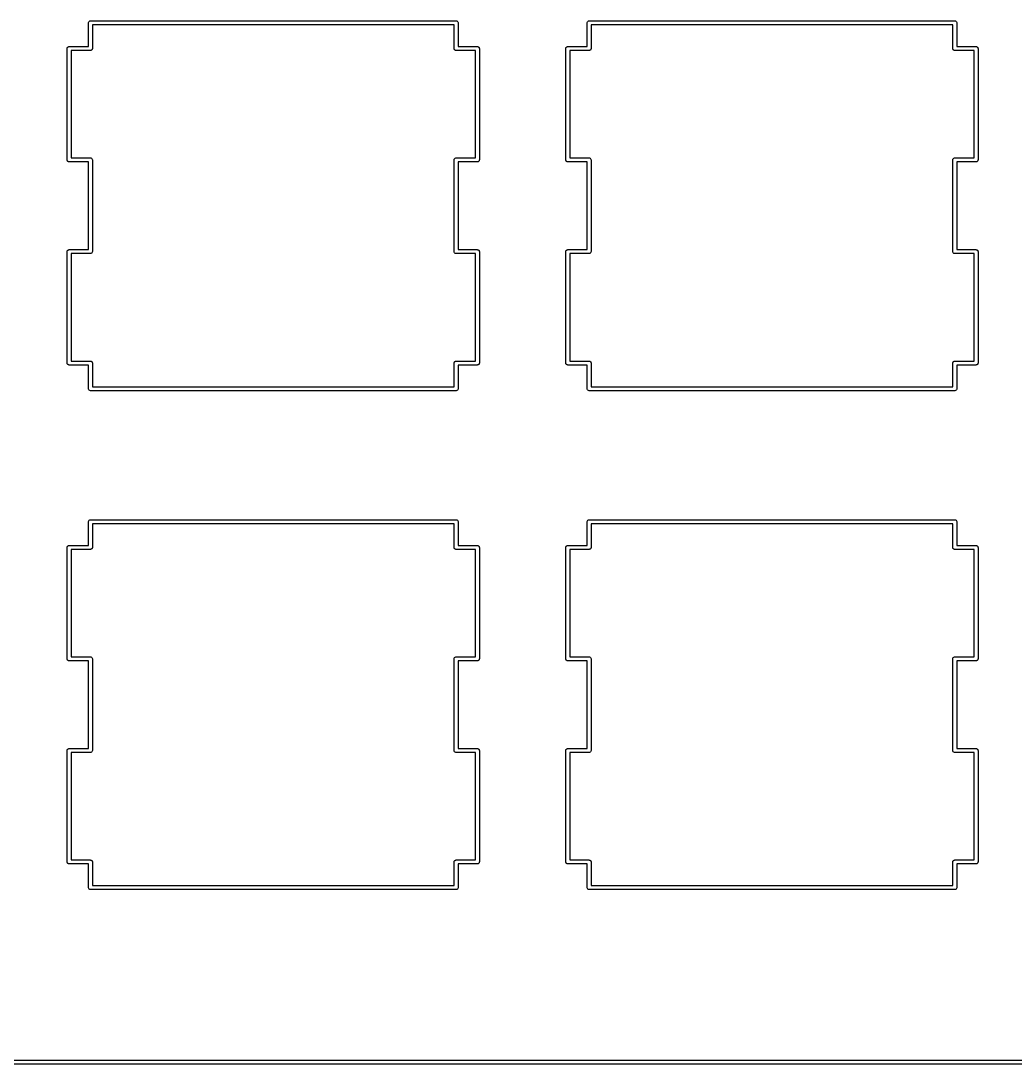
# Model space of a CAD drawing. Extents: x 12 to 286, y -147 to -61.
# Drawn here: x 182.24 to 220.22, y -147.07 to -107.24 of the extents above; entities that cross this region are included whole.
import ezdxf

# ---------------------------------------------------------------- set-up
doc = ezdxf.new("R2010")
doc.units = 0
doc.header["$MEASUREMENT"] = 0
doc.layers.add('BLACK', color=7, linetype='CONTINUOUS')

msp = doc.modelspace()

# ---------------------------------------------------------------- linework, layer by layer
at = {"layer": 'Black'}
for p, q in [((184.821, -107.302), (184.83, -107.277)), ((184.821, -107.328), (184.821, -107.302)), ((184.821, -108.22), (184.821, -107.328)), ((184.821, -107.328), (184.821, -107.328)), ((184.83, -107.277), (184.847, -107.257)), ((184.847, -107.257), (184.87, -107.243)), ((184.87, -107.243), (184.896, -107.239)), ((184.896, -107.239), (198.866, -107.239)), ((184.971, -107.391), (184.971, -108.295)), ((198.791, -107.391), (184.971, -107.391)), ((198.791, -108.295), (198.791, -107.391)), ((198.866, -107.239), (198.892, -107.243)), ((198.892, -107.243), (198.915, -107.257)), ((198.915, -107.257), (198.932, -107.277)), ((198.932, -107.277), (198.941, -107.302)), ((198.941, -107.302), (198.941, -107.328)), ((198.941, -107.328), (198.941, -107.328)), ((198.941, -107.328), (198.941, -108.22)), ((203.871, -107.302), (203.88, -107.277)), ((203.871, -107.328), (203.871, -107.302)), ((203.871, -108.22), (203.871, -107.328)), ((203.871, -107.328), (203.871, -107.328)), ((203.88, -107.277), (203.897, -107.257)), ((203.897, -107.257), (203.92, -107.243)), ((203.92, -107.243), (203.946, -107.239)), ((203.946, -107.239), (217.916, -107.239)), ((204.021, -107.391), (204.021, -108.295)), ((217.841, -107.391), (204.021, -107.391)), ((217.841, -108.295), (217.841, -107.391)), ((217.916, -107.239), (217.942, -107.243)), ((217.942, -107.243), (217.965, -107.257)), ((217.965, -107.257), (217.982, -107.277)), ((217.982, -107.277), (217.991, -107.302)), ((217.991, -107.302), (217.991, -107.328)), ((217.991, -107.328), (217.991, -107.328)), ((217.991, -107.328), (217.991, -108.22)), ((184.008, -108.295), (184.01, -108.289)), ((184.008, -112.55), (184.008, -108.295)), ((184.01, -108.282), (184.012, -108.276)), ((184.01, -108.289), (184.01, -108.282)), ((184.012, -108.276), (184.013, -108.27)), ((184.013, -108.27), (184.016, -108.264)), ((184.016, -108.264), (184.018, -108.258)), ((184.018, -108.258), (184.023, -108.253)), ((184.023, -108.253), (184.026, -108.247)), ((184.026, -108.247), (184.031, -108.243)), ((184.031, -108.243), (184.035, -108.238)), ((184.035, -108.238), (184.041, -108.235)), ((184.041, -108.235), (184.046, -108.23)), ((184.046, -108.23), (184.052, -108.228)), ((184.052, -108.228), (184.058, -108.225)), ((184.058, -108.225), (184.064, -108.224)), ((184.064, -108.224), (184.07, -108.222)), ((184.07, -108.222), (184.077, -108.222)), ((184.077, -108.222), (184.083, -108.22)), ((184.083, -108.22), (184.821, -108.22)), ((184.944, -108.353), (184.939, -108.356)), ((184.949, -108.348), (184.944, -108.353)), ((184.954, -108.344), (184.949, -108.348)), ((184.957, -108.338), (184.954, -108.344)), ((184.961, -108.333), (184.957, -108.338)), ((184.963, -108.327), (184.961, -108.333)), ((184.967, -108.321), (184.963, -108.327)), ((184.968, -108.315), (184.967, -108.321)), ((184.97, -108.308), (184.968, -108.315)), ((184.971, -108.295), (184.97, -108.302)), ((184.97, -108.302), (184.97, -108.308)), ((198.792, -108.302), (198.791, -108.295)), ((198.792, -108.308), (198.792, -108.302)), ((198.795, -108.315), (198.792, -108.308)), ((198.796, -108.321), (198.795, -108.315)), ((198.799, -108.327), (198.796, -108.321)), ((198.801, -108.333), (198.799, -108.327)), ((198.806, -108.338), (198.801, -108.333)), ((198.809, -108.344), (198.806, -108.338)), ((198.814, -108.348), (198.809, -108.344)), ((198.818, -108.353), (198.814, -108.348)), ((198.824, -108.356), (198.818, -108.353)), ((198.941, -108.22), (199.679, -108.22)), ((199.679, -108.22), (199.686, -108.222)), ((199.686, -108.222), (199.692, -108.222)), ((199.692, -108.222), (199.698, -108.224)), ((199.698, -108.224), (199.705, -108.225)), ((199.705, -108.225), (199.71, -108.228)), ((199.71, -108.228), (199.717, -108.23)), ((199.717, -108.23), (199.722, -108.235)), ((199.722, -108.235), (199.727, -108.238)), ((199.727, -108.238), (199.731, -108.243)), ((199.731, -108.243), (199.737, -108.247)), ((199.737, -108.247), (199.74, -108.253)), ((199.74, -108.253), (199.744, -108.258)), ((199.744, -108.258), (199.746, -108.264)), ((199.746, -108.264), (199.75, -108.27)), ((199.75, -108.27), (199.751, -108.276)), ((199.751, -108.276), (199.753, -108.282)), ((199.753, -108.282), (199.753, -108.289)), ((199.753, -108.289), (199.754, -108.295)), ((199.754, -108.295), (199.754, -112.55)), ((203.058, -108.295), (203.06, -108.289)), ((203.058, -112.55), (203.058, -108.295)), ((203.06, -108.282), (203.062, -108.276)), ((203.06, -108.289), (203.06, -108.282)), ((203.062, -108.276), (203.063, -108.27)), ((203.063, -108.27), (203.066, -108.264)), ((203.066, -108.264), (203.068, -108.258)), ((203.068, -108.258), (203.073, -108.253)), ((203.073, -108.253), (203.076, -108.247)), ((203.076, -108.247), (203.081, -108.243)), ((203.081, -108.243), (203.085, -108.238)), ((203.085, -108.238), (203.091, -108.235)), ((203.091, -108.235), (203.096, -108.23)), ((203.096, -108.23), (203.102, -108.228)), ((203.102, -108.228), (203.108, -108.225)), ((203.108, -108.225), (203.114, -108.224)), ((203.114, -108.224), (203.12, -108.222)), ((203.12, -108.222), (203.127, -108.222)), ((203.127, -108.222), (203.133, -108.22)), ((203.133, -108.22), (203.871, -108.22)), ((203.994, -108.353), (203.989, -108.356)), ((203.999, -108.348), (203.994, -108.353)), ((204.004, -108.344), (203.999, -108.348)), ((204.007, -108.338), (204.004, -108.344)), ((204.011, -108.333), (204.007, -108.338)), ((204.013, -108.327), (204.011, -108.333)), ((204.017, -108.321), (204.013, -108.327)), ((204.018, -108.315), (204.017, -108.321)), ((204.02, -108.308), (204.018, -108.315)), ((204.021, -108.295), (204.02, -108.302)), ((204.02, -108.302), (204.02, -108.308)), ((217.842, -108.302), (217.841, -108.295)), ((217.842, -108.308), (217.842, -108.302)), ((217.845, -108.315), (217.842, -108.308)), ((217.846, -108.321), (217.845, -108.315)), ((217.849, -108.327), (217.846, -108.321)), ((217.851, -108.333), (217.849, -108.327)), ((217.856, -108.338), (217.851, -108.333)), ((217.859, -108.344), (217.856, -108.338)), ((217.864, -108.348), (217.859, -108.344)), ((217.868, -108.353), (217.864, -108.348)), ((217.874, -108.356), (217.868, -108.353)), ((217.991, -108.22), (218.729, -108.22)), ((218.729, -108.22), (218.736, -108.222)), ((218.736, -108.222), (218.742, -108.222)), ((218.742, -108.222), (218.748, -108.224)), ((218.748, -108.224), (218.755, -108.225)), ((218.755, -108.225), (218.76, -108.228)), ((218.76, -108.228), (218.767, -108.23)), ((218.767, -108.23), (218.772, -108.235)), ((218.772, -108.235), (218.777, -108.238)), ((218.777, -108.238), (218.781, -108.243)), ((218.781, -108.243), (218.787, -108.247)), ((218.787, -108.247), (218.79, -108.253)), ((218.79, -108.253), (218.794, -108.258)), ((218.794, -108.258), (218.796, -108.264)), ((218.796, -108.264), (218.8, -108.27)), ((218.8, -108.27), (218.801, -108.276)), ((218.801, -108.276), (218.803, -108.282)), ((218.803, -108.282), (218.803, -108.289)), ((218.803, -108.289), (218.804, -108.295)), ((218.804, -108.295), (218.804, -112.55)), ((184.896, -108.37), (184.158, -108.37)), ((184.158, -108.37), (184.158, -112.475)), ((184.903, -108.369), (184.896, -108.37)), ((184.909, -108.369), (184.903, -108.369)), ((184.915, -108.367), (184.909, -108.369)), ((184.922, -108.366), (184.915, -108.367)), ((184.928, -108.363), (184.922, -108.366)), ((184.934, -108.36), (184.928, -108.363)), ((184.939, -108.356), (184.934, -108.36)), ((198.829, -108.36), (198.824, -108.356)), ((198.835, -108.363), (198.829, -108.36)), ((198.841, -108.366), (198.835, -108.363)), ((198.847, -108.367), (198.841, -108.366)), ((198.853, -108.369), (198.847, -108.367)), ((198.86, -108.369), (198.853, -108.369)), ((198.866, -108.37), (198.86, -108.369)), ((199.604, -108.37), (198.866, -108.37)), ((199.604, -112.475), (199.604, -108.37)), ((203.946, -108.37), (203.208, -108.37)), ((203.208, -108.37), (203.208, -112.475)), ((203.953, -108.369), (203.946, -108.37)), ((203.959, -108.369), (203.953, -108.369)), ((203.965, -108.367), (203.959, -108.369)), ((203.972, -108.366), (203.965, -108.367)), ((203.978, -108.363), (203.972, -108.366)), ((203.984, -108.36), (203.978, -108.363)), ((203.989, -108.356), (203.984, -108.36)), ((217.879, -108.36), (217.874, -108.356)), ((217.885, -108.363), (217.879, -108.36)), ((217.891, -108.366), (217.885, -108.363)), ((217.897, -108.367), (217.891, -108.366)), ((217.903, -108.369), (217.897, -108.367)), ((217.91, -108.369), (217.903, -108.369)), ((217.916, -108.37), (217.91, -108.369)), ((218.654, -108.37), (217.916, -108.37)), ((218.654, -112.475), (218.654, -108.37)), ((184.01, -112.556), (184.008, -112.55)), ((184.01, -112.563), (184.01, -112.556)), ((184.012, -112.569), (184.01, -112.563)), ((184.013, -112.576), (184.012, -112.569)), ((184.016, -112.581), (184.013, -112.576)), ((184.018, -112.587), (184.016, -112.581)), ((184.023, -112.592), (184.018, -112.587)), ((184.026, -112.598), (184.023, -112.592)), ((184.031, -112.602), (184.026, -112.598)), ((184.035, -112.607), (184.031, -112.602)), ((184.041, -112.611), (184.035, -112.607)), ((184.046, -112.615), (184.041, -112.611)), ((184.052, -112.617), (184.046, -112.615)), ((184.058, -112.62), (184.052, -112.617)), ((184.064, -112.622), (184.058, -112.62)), ((184.07, -112.624), (184.064, -112.622)), ((184.077, -112.624), (184.07, -112.624)), ((184.083, -112.625), (184.077, -112.624)), ((184.82, -112.625), (184.083, -112.625)), ((184.158, -112.475), (184.883, -112.475)), ((184.82, -115.975), (184.82, -112.625)), ((184.883, -112.475), (184.883, -112.475)), ((184.883, -112.475), (184.909, -112.475)), ((184.909, -112.475), (184.934, -112.484)), ((184.934, -112.484), (184.955, -112.501)), ((184.955, -112.501), (184.968, -112.524)), ((184.968, -112.524), (184.972, -112.55)), ((184.972, -112.55), (184.972, -116.05)), ((198.79, -112.55), (198.795, -112.524)), ((198.79, -116.05), (198.79, -112.55)), ((198.795, -112.524), (198.808, -112.501)), ((198.808, -112.501), (198.828, -112.484)), ((198.828, -112.484), (198.853, -112.475)), ((198.853, -112.475), (198.879, -112.475)), ((198.879, -112.475), (198.88, -112.475)), ((198.88, -112.475), (199.604, -112.475)), ((199.679, -112.625), (198.942, -112.625)), ((198.942, -112.625), (198.942, -115.975)), ((199.686, -112.624), (199.679, -112.625)), ((199.692, -112.624), (199.686, -112.624)), ((199.698, -112.622), (199.692, -112.624)), ((199.705, -112.62), (199.698, -112.622)), ((199.71, -112.617), (199.705, -112.62)), ((199.717, -112.615), (199.71, -112.617)), ((199.722, -112.611), (199.717, -112.615)), ((199.727, -112.607), (199.722, -112.611)), ((199.731, -112.602), (199.727, -112.607)), ((199.737, -112.598), (199.731, -112.602)), ((199.74, -112.592), (199.737, -112.598)), ((199.744, -112.587), (199.74, -112.592)), ((199.746, -112.581), (199.744, -112.587)), ((199.75, -112.576), (199.746, -112.581)), ((199.751, -112.569), (199.75, -112.576)), ((199.753, -112.563), (199.751, -112.569)), ((199.754, -112.55), (199.753, -112.556)), ((199.753, -112.556), (199.753, -112.563)), ((203.06, -112.556), (203.058, -112.55)), ((203.06, -112.563), (203.06, -112.556)), ((203.062, -112.569), (203.06, -112.563)), ((203.063, -112.576), (203.062, -112.569)), ((203.066, -112.581), (203.063, -112.576)), ((203.068, -112.587), (203.066, -112.581)), ((203.073, -112.592), (203.068, -112.587)), ((203.076, -112.598), (203.073, -112.592)), ((203.081, -112.602), (203.076, -112.598)), ((203.085, -112.607), (203.081, -112.602)), ((203.091, -112.611), (203.085, -112.607)), ((203.096, -112.615), (203.091, -112.611)), ((203.102, -112.617), (203.096, -112.615)), ((203.108, -112.62), (203.102, -112.617)), ((203.114, -112.622), (203.108, -112.62)), ((203.12, -112.624), (203.114, -112.622)), ((203.127, -112.624), (203.12, -112.624)), ((203.133, -112.625), (203.127, -112.624)), ((203.87, -112.625), (203.133, -112.625)), ((203.208, -112.475), (203.933, -112.475)), ((203.87, -115.975), (203.87, -112.625)), ((203.933, -112.475), (203.933, -112.475)), ((203.933, -112.475), (203.959, -112.475)), ((203.959, -112.475), (203.984, -112.484)), ((203.984, -112.484), (204.005, -112.501)), ((204.005, -112.501), (204.018, -112.524)), ((204.018, -112.524), (204.022, -112.55)), ((204.022, -112.55), (204.022, -116.05)), ((217.84, -112.55), (217.845, -112.524)), ((217.84, -116.05), (217.84, -112.55)), ((217.845, -112.524), (217.858, -112.501)), ((217.858, -112.501), (217.878, -112.484)), ((217.878, -112.484), (217.903, -112.475)), ((217.903, -112.475), (217.929, -112.475)), ((217.929, -112.475), (217.93, -112.475)), ((217.93, -112.475), (218.654, -112.475)), ((218.729, -112.625), (217.992, -112.625)), ((217.992, -112.625), (217.992, -115.975)), ((218.736, -112.624), (218.729, -112.625)), ((218.742, -112.624), (218.736, -112.624)), ((218.748, -112.622), (218.742, -112.624)), ((218.755, -112.62), (218.748, -112.622)), ((218.76, -112.617), (218.755, -112.62)), ((218.767, -112.615), (218.76, -112.617)), ((218.772, -112.611), (218.767, -112.615)), ((218.777, -112.607), (218.772, -112.611)), ((218.781, -112.602), (218.777, -112.607)), ((218.787, -112.598), (218.781, -112.602)), ((218.79, -112.592), (218.787, -112.598)), ((218.794, -112.587), (218.79, -112.592)), ((218.796, -112.581), (218.794, -112.587)), ((218.8, -112.576), (218.796, -112.581)), ((218.801, -112.569), (218.8, -112.576)), ((218.803, -112.563), (218.801, -112.569)), ((218.804, -112.55), (218.803, -112.556)), ((218.803, -112.556), (218.803, -112.563)), ((184.008, -116.05), (184.01, -116.044)), ((184.008, -120.305), (184.008, -116.05)), ((184.01, -116.037), (184.012, -116.031)), ((184.01, -116.044), (184.01, -116.037)), ((184.012, -116.031), (184.013, -116.024)), ((184.013, -116.024), (184.016, -116.019)), ((184.016, -116.019), (184.018, -116.013)), ((184.018, -116.013), (184.023, -116.008)), ((184.023, -116.008), (184.026, -116.002)), ((184.026, -116.002), (184.031, -115.998)), ((184.031, -115.998), (184.035, -115.993)), ((184.035, -115.993), (184.041, -115.989)), ((184.041, -115.989), (184.046, -115.985)), ((184.046, -115.985), (184.052, -115.983)), ((184.052, -115.983), (184.058, -115.98)), ((184.058, -115.98), (184.064, -115.978)), ((184.064, -115.978), (184.07, -115.976)), ((184.07, -115.976), (184.077, -115.976)), ((184.077, -115.976), (184.083, -115.975)), ((184.083, -115.975), (184.82, -115.975)), ((184.883, -116.125), (184.158, -116.125)), ((184.158, -116.125), (184.158, -120.23)), ((184.909, -116.125), (184.883, -116.125)), ((184.883, -116.125), (184.883, -116.125)), ((184.934, -116.116), (184.909, -116.125)), ((184.955, -116.099), (184.934, -116.116)), ((184.968, -116.076), (184.955, -116.099)), ((184.972, -116.05), (184.968, -116.076)), ((198.795, -116.076), (198.79, -116.05)), ((198.808, -116.099), (198.795, -116.076)), ((198.828, -116.116), (198.808, -116.099)), ((198.853, -116.125), (198.828, -116.116)), ((198.879, -116.125), (198.853, -116.125)), ((198.88, -116.125), (198.879, -116.125)), ((199.604, -116.125), (198.88, -116.125)), ((198.942, -115.975), (199.679, -115.975)), ((199.604, -120.23), (199.604, -116.125)), ((199.679, -115.975), (199.686, -115.976)), ((199.686, -115.976), (199.692, -115.976)), ((199.692, -115.976), (199.698, -115.978)), ((199.698, -115.978), (199.705, -115.98)), ((199.705, -115.98), (199.71, -115.983)), ((199.71, -115.983), (199.717, -115.985)), ((199.717, -115.985), (199.722, -115.989)), ((199.722, -115.989), (199.727, -115.993)), ((199.727, -115.993), (199.731, -115.998)), ((199.731, -115.998), (199.737, -116.002)), ((199.737, -116.002), (199.74, -116.008)), ((199.74, -116.008), (199.744, -116.013)), ((199.744, -116.013), (199.746, -116.019)), ((199.746, -116.019), (199.75, -116.024)), ((199.75, -116.024), (199.751, -116.031)), ((199.751, -116.031), (199.753, -116.037)), ((199.753, -116.037), (199.753, -116.044)), ((199.753, -116.044), (199.754, -116.05)), ((199.754, -116.05), (199.754, -120.305)), ((203.058, -116.05), (203.06, -116.044)), ((203.058, -120.305), (203.058, -116.05)), ((203.06, -116.037), (203.062, -116.031)), ((203.06, -116.044), (203.06, -116.037)), ((203.062, -116.031), (203.063, -116.024)), ((203.063, -116.024), (203.066, -116.019)), ((203.066, -116.019), (203.068, -116.013)), ((203.068, -116.013), (203.073, -116.008)), ((203.073, -116.008), (203.076, -116.002)), ((203.076, -116.002), (203.081, -115.998)), ((203.081, -115.998), (203.085, -115.993)), ((203.085, -115.993), (203.091, -115.989)), ((203.091, -115.989), (203.096, -115.985)), ((203.096, -115.985), (203.102, -115.983)), ((203.102, -115.983), (203.108, -115.98)), ((203.108, -115.98), (203.114, -115.978)), ((203.114, -115.978), (203.12, -115.976)), ((203.12, -115.976), (203.127, -115.976)), ((203.127, -115.976), (203.133, -115.975)), ((203.133, -115.975), (203.87, -115.975)), ((203.933, -116.125), (203.208, -116.125)), ((203.208, -116.125), (203.208, -120.23)), ((203.959, -116.125), (203.933, -116.125)), ((203.933, -116.125), (203.933, -116.125)), ((203.984, -116.116), (203.959, -116.125)), ((204.005, -116.099), (203.984, -116.116)), ((204.018, -116.076), (204.005, -116.099)), ((204.022, -116.05), (204.018, -116.076)), ((217.845, -116.076), (217.84, -116.05)), ((217.858, -116.099), (217.845, -116.076)), ((217.878, -116.116), (217.858, -116.099)), ((217.903, -116.125), (217.878, -116.116)), ((217.929, -116.125), (217.903, -116.125)), ((217.93, -116.125), (217.929, -116.125)), ((218.654, -116.125), (217.93, -116.125)), ((217.992, -115.975), (218.729, -115.975)), ((218.654, -120.23), (218.654, -116.125)), ((218.729, -115.975), (218.736, -115.976)), ((218.736, -115.976), (218.742, -115.976)), ((218.742, -115.976), (218.748, -115.978)), ((218.748, -115.978), (218.755, -115.98)), ((218.755, -115.98), (218.76, -115.983)), ((218.76, -115.983), (218.767, -115.985)), ((218.767, -115.985), (218.772, -115.989)), ((218.772, -115.989), (218.777, -115.993)), ((218.777, -115.993), (218.781, -115.998)), ((218.781, -115.998), (218.787, -116.002)), ((218.787, -116.002), (218.79, -116.008)), ((218.79, -116.008), (218.794, -116.013)), ((218.794, -116.013), (218.796, -116.019)), ((218.796, -116.019), (218.8, -116.024)), ((218.8, -116.024), (218.801, -116.031)), ((218.801, -116.031), (218.803, -116.037)), ((218.803, -116.037), (218.803, -116.044)), ((218.803, -116.044), (218.804, -116.05)), ((218.804, -116.05), (218.804, -120.305)), ((184.158, -120.23), (184.896, -120.23)), ((184.896, -120.23), (184.903, -120.231)), ((184.903, -120.231), (184.909, -120.231)), ((184.909, -120.231), (184.915, -120.233)), ((184.915, -120.233), (184.922, -120.234)), ((184.922, -120.234), (184.928, -120.237)), ((184.928, -120.237), (184.934, -120.24)), ((184.934, -120.24), (184.939, -120.244)), ((184.939, -120.244), (184.944, -120.247)), ((184.944, -120.247), (184.949, -120.252)), ((184.949, -120.252), (184.954, -120.256)), ((184.954, -120.256), (184.957, -120.262)), ((184.957, -120.262), (184.961, -120.267)), ((184.961, -120.267), (184.963, -120.273)), ((184.963, -120.273), (184.967, -120.279)), ((184.967, -120.279), (184.968, -120.285)), ((184.968, -120.285), (184.97, -120.292)), ((184.97, -120.292), (184.97, -120.298)), ((184.97, -120.298), (184.971, -120.305)), ((198.791, -120.305), (198.792, -120.298)), ((198.792, -120.292), (198.795, -120.285)), ((198.792, -120.298), (198.792, -120.292)), ((198.795, -120.285), (198.796, -120.279)), ((198.796, -120.279), (198.799, -120.273)), ((198.799, -120.273), (198.801, -120.267)), ((198.801, -120.267), (198.806, -120.262)), ((198.806, -120.262), (198.809, -120.256)), ((198.809, -120.256), (198.814, -120.252)), ((198.814, -120.252), (198.818, -120.247)), ((198.818, -120.247), (198.824, -120.244)), ((198.824, -120.244), (198.829, -120.24)), ((198.829, -120.24), (198.835, -120.237)), ((198.835, -120.237), (198.841, -120.234)), ((198.841, -120.234), (198.847, -120.233)), ((198.847, -120.233), (198.853, -120.231)), ((198.853, -120.231), (198.86, -120.231)), ((198.86, -120.231), (198.866, -120.23)), ((198.866, -120.23), (199.604, -120.23)), ((203.208, -120.23), (203.946, -120.23)), ((203.946, -120.23), (203.953, -120.231)), ((203.953, -120.231), (203.959, -120.231)), ((203.959, -120.231), (203.965, -120.233)), ((203.965, -120.233), (203.972, -120.234)), ((203.972, -120.234), (203.978, -120.237)), ((203.978, -120.237), (203.984, -120.24)), ((203.984, -120.24), (203.989, -120.244)), ((203.989, -120.244), (203.994, -120.247)), ((203.994, -120.247), (203.999, -120.252)), ((203.999, -120.252), (204.004, -120.256)), ((204.004, -120.256), (204.007, -120.262)), ((204.007, -120.262), (204.011, -120.267)), ((204.011, -120.267), (204.013, -120.273)), ((204.013, -120.273), (204.017, -120.279)), ((204.017, -120.279), (204.018, -120.285)), ((204.018, -120.285), (204.02, -120.292)), ((204.02, -120.292), (204.02, -120.298)), ((204.02, -120.298), (204.021, -120.305)), ((217.841, -120.305), (217.842, -120.298)), ((217.842, -120.292), (217.845, -120.285)), ((217.842, -120.298), (217.842, -120.292)), ((217.845, -120.285), (217.846, -120.279)), ((217.846, -120.279), (217.849, -120.273)), ((217.849, -120.273), (217.851, -120.267)), ((217.851, -120.267), (217.856, -120.262)), ((217.856, -120.262), (217.859, -120.256)), ((217.859, -120.256), (217.864, -120.252)), ((217.864, -120.252), (217.868, -120.247)), ((217.868, -120.247), (217.874, -120.244)), ((217.874, -120.244), (217.879, -120.24)), ((217.879, -120.24), (217.885, -120.237)), ((217.885, -120.237), (217.891, -120.234)), ((217.891, -120.234), (217.897, -120.233)), ((217.897, -120.233), (217.903, -120.231)), ((217.903, -120.231), (217.91, -120.231)), ((217.91, -120.231), (217.916, -120.23)), ((217.916, -120.23), (218.654, -120.23)), ((184.01, -120.311), (184.008, -120.305)), ((184.01, -120.318), (184.01, -120.311)), ((184.012, -120.324), (184.01, -120.318)), ((184.013, -120.33), (184.012, -120.324)), ((184.016, -120.336), (184.013, -120.33)), ((184.018, -120.342), (184.016, -120.336)), ((184.023, -120.347), (184.018, -120.342)), ((184.026, -120.353), (184.023, -120.347)), ((184.031, -120.357), (184.026, -120.353)), ((184.035, -120.362), (184.031, -120.357)), ((184.041, -120.365), (184.035, -120.362)), ((184.046, -120.37), (184.041, -120.365)), ((184.052, -120.372), (184.046, -120.37)), ((184.058, -120.375), (184.052, -120.372)), ((184.064, -120.376), (184.058, -120.375)), ((184.07, -120.378), (184.064, -120.376)), ((184.077, -120.378), (184.07, -120.378)), ((184.083, -120.38), (184.077, -120.378)), ((184.821, -120.38), (184.083, -120.38)), ((184.821, -121.272), (184.821, -120.38)), ((184.971, -120.305), (184.971, -121.209)), ((198.791, -121.209), (198.791, -120.305)), ((199.679, -120.38), (198.941, -120.38)), ((198.941, -120.38), (198.941, -121.272)), ((199.686, -120.378), (199.679, -120.38)), ((199.692, -120.378), (199.686, -120.378)), ((199.698, -120.376), (199.692, -120.378)), ((199.705, -120.375), (199.698, -120.376)), ((199.71, -120.372), (199.705, -120.375)), ((199.717, -120.37), (199.71, -120.372)), ((199.722, -120.365), (199.717, -120.37)), ((199.727, -120.362), (199.722, -120.365)), ((199.731, -120.357), (199.727, -120.362)), ((199.737, -120.353), (199.731, -120.357)), ((199.74, -120.347), (199.737, -120.353)), ((199.744, -120.342), (199.74, -120.347)), ((199.746, -120.336), (199.744, -120.342)), ((199.75, -120.33), (199.746, -120.336)), ((199.751, -120.324), (199.75, -120.33)), ((199.753, -120.318), (199.751, -120.324)), ((199.754, -120.305), (199.753, -120.311)), ((199.753, -120.311), (199.753, -120.318)), ((203.06, -120.311), (203.058, -120.305)), ((203.06, -120.318), (203.06, -120.311)), ((203.062, -120.324), (203.06, -120.318)), ((203.063, -120.33), (203.062, -120.324)), ((203.066, -120.336), (203.063, -120.33)), ((203.068, -120.342), (203.066, -120.336)), ((203.073, -120.347), (203.068, -120.342)), ((203.076, -120.353), (203.073, -120.347)), ((203.081, -120.357), (203.076, -120.353)), ((203.085, -120.362), (203.081, -120.357)), ((203.091, -120.365), (203.085, -120.362)), ((203.096, -120.37), (203.091, -120.365)), ((203.102, -120.372), (203.096, -120.37)), ((203.108, -120.375), (203.102, -120.372)), ((203.114, -120.376), (203.108, -120.375)), ((203.12, -120.378), (203.114, -120.376)), ((203.127, -120.378), (203.12, -120.378)), ((203.133, -120.38), (203.127, -120.378)), ((203.871, -120.38), (203.133, -120.38)), ((203.871, -121.272), (203.871, -120.38)), ((204.021, -120.305), (204.021, -121.209)), ((217.841, -121.209), (217.841, -120.305)), ((218.729, -120.38), (217.991, -120.38)), ((217.991, -120.38), (217.991, -121.272)), ((218.736, -120.378), (218.729, -120.38)), ((218.742, -120.378), (218.736, -120.378)), ((218.748, -120.376), (218.742, -120.378)), ((218.755, -120.375), (218.748, -120.376)), ((218.76, -120.372), (218.755, -120.375)), ((218.767, -120.37), (218.76, -120.372)), ((218.772, -120.365), (218.767, -120.37)), ((218.777, -120.362), (218.772, -120.365)), ((218.781, -120.357), (218.777, -120.362)), ((218.787, -120.353), (218.781, -120.357)), ((218.79, -120.347), (218.787, -120.353)), ((218.794, -120.342), (218.79, -120.347)), ((218.796, -120.336), (218.794, -120.342)), ((218.8, -120.33), (218.796, -120.336)), ((218.801, -120.324), (218.8, -120.33)), ((218.803, -120.318), (218.801, -120.324)), ((218.804, -120.305), (218.803, -120.311)), ((218.803, -120.311), (218.803, -120.318)), ((184.821, -121.298), (184.821, -121.272)), ((184.821, -121.272), (184.821, -121.272)), ((184.83, -121.323), (184.821, -121.298)), ((184.847, -121.343), (184.83, -121.323)), ((184.87, -121.357), (184.847, -121.343)), ((184.896, -121.361), (184.87, -121.357)), ((198.866, -121.361), (184.896, -121.361)), ((184.971, -121.209), (198.791, -121.209)), ((198.892, -121.357), (198.866, -121.361)), ((198.915, -121.343), (198.892, -121.357)), ((198.932, -121.323), (198.915, -121.343)), ((198.941, -121.298), (198.932, -121.323)), ((198.941, -121.272), (198.941, -121.272)), ((198.941, -121.272), (198.941, -121.298)), ((203.871, -121.298), (203.871, -121.272)), ((203.871, -121.272), (203.871, -121.272)), ((203.88, -121.323), (203.871, -121.298)), ((203.897, -121.343), (203.88, -121.323)), ((203.92, -121.357), (203.897, -121.343)), ((203.946, -121.361), (203.92, -121.357)), ((217.916, -121.361), (203.946, -121.361)), ((204.021, -121.209), (217.841, -121.209)), ((217.942, -121.357), (217.916, -121.361)), ((217.965, -121.343), (217.942, -121.357)), ((217.982, -121.323), (217.965, -121.343)), ((217.991, -121.298), (217.982, -121.323)), ((217.991, -121.272), (217.991, -121.272)), ((217.991, -121.272), (217.991, -121.298)), ((184.821, -126.352), (184.83, -126.327)), ((184.821, -126.378), (184.821, -126.352)), ((184.821, -127.27), (184.821, -126.378)), ((184.821, -126.378), (184.821, -126.378)), ((184.83, -126.327), (184.847, -126.307)), ((184.847, -126.307), (184.87, -126.293)), ((184.87, -126.293), (184.896, -126.289)), ((184.896, -126.289), (198.866, -126.289)), ((184.971, -126.441), (184.971, -127.345)), ((198.791, -126.441), (184.971, -126.441)), ((198.791, -127.345), (198.791, -126.441)), ((198.866, -126.289), (198.892, -126.293)), ((198.892, -126.293), (198.915, -126.307)), ((198.915, -126.307), (198.932, -126.327)), ((198.932, -126.327), (198.941, -126.352)), ((198.941, -126.352), (198.941, -126.378)), ((198.941, -126.378), (198.941, -126.378)), ((198.941, -126.378), (198.941, -127.27)), ((203.871, -126.352), (203.88, -126.327)), ((203.871, -126.378), (203.871, -126.352)), ((203.871, -127.27), (203.871, -126.378)), ((203.871, -126.378), (203.871, -126.378)), ((203.88, -126.327), (203.897, -126.307)), ((203.897, -126.307), (203.92, -126.293)), ((203.92, -126.293), (203.946, -126.289)), ((203.946, -126.289), (217.916, -126.289)), ((204.021, -126.441), (204.021, -127.345)), ((217.841, -126.441), (204.021, -126.441)), ((217.841, -127.345), (217.841, -126.441)), ((217.916, -126.289), (217.942, -126.293)), ((217.942, -126.293), (217.965, -126.307)), ((217.965, -126.307), (217.982, -126.327)), ((217.982, -126.327), (217.991, -126.352)), ((217.991, -126.352), (217.991, -126.378)), ((217.991, -126.378), (217.991, -126.378)), ((217.991, -126.378), (217.991, -127.27)), ((184.008, -127.345), (184.01, -127.339)), ((184.008, -131.6), (184.008, -127.345)), ((184.01, -127.332), (184.012, -127.326)), ((184.01, -127.339), (184.01, -127.332)), ((184.012, -127.326), (184.013, -127.32)), ((184.013, -127.32), (184.016, -127.314)), ((184.016, -127.314), (184.018, -127.308)), ((184.018, -127.308), (184.023, -127.303)), ((184.023, -127.303), (184.026, -127.297)), ((184.026, -127.297), (184.031, -127.293)), ((184.031, -127.293), (184.035, -127.288)), ((184.035, -127.288), (184.041, -127.285)), ((184.041, -127.285), (184.046, -127.28)), ((184.046, -127.28), (184.052, -127.278)), ((184.052, -127.278), (184.058, -127.275)), ((184.058, -127.275), (184.064, -127.274)), ((184.064, -127.274), (184.07, -127.272)), ((184.07, -127.272), (184.077, -127.272)), ((184.077, -127.272), (184.083, -127.27)), ((184.083, -127.27), (184.821, -127.27)), ((184.896, -127.42), (184.158, -127.42)), ((184.158, -127.42), (184.158, -131.525)), ((184.903, -127.419), (184.896, -127.42)), ((184.909, -127.419), (184.903, -127.419)), ((184.915, -127.417), (184.909, -127.419)), ((184.922, -127.416), (184.915, -127.417)), ((184.928, -127.413), (184.922, -127.416)), ((184.934, -127.41), (184.928, -127.413)), ((184.939, -127.406), (184.934, -127.41)), ((184.944, -127.403), (184.939, -127.406)), ((184.949, -127.398), (184.944, -127.403)), ((184.954, -127.394), (184.949, -127.398)), ((184.957, -127.388), (184.954, -127.394)), ((184.961, -127.383), (184.957, -127.388)), ((184.963, -127.377), (184.961, -127.383)), ((184.967, -127.371), (184.963, -127.377)), ((184.968, -127.365), (184.967, -127.371)), ((184.97, -127.358), (184.968, -127.365)), ((184.971, -127.345), (184.97, -127.352)), ((184.97, -127.352), (184.97, -127.358)), ((198.792, -127.352), (198.791, -127.345)), ((198.792, -127.358), (198.792, -127.352)), ((198.795, -127.365), (198.792, -127.358)), ((198.796, -127.371), (198.795, -127.365)), ((198.799, -127.377), (198.796, -127.371)), ((198.801, -127.383), (198.799, -127.377)), ((198.806, -127.388), (198.801, -127.383)), ((198.809, -127.394), (198.806, -127.388)), ((198.814, -127.398), (198.809, -127.394)), ((198.818, -127.403), (198.814, -127.398)), ((198.824, -127.406), (198.818, -127.403)), ((198.829, -127.41), (198.824, -127.406)), ((198.835, -127.413), (198.829, -127.41)), ((198.841, -127.416), (198.835, -127.413)), ((198.847, -127.417), (198.841, -127.416)), ((198.853, -127.419), (198.847, -127.417)), ((198.86, -127.419), (198.853, -127.419)), ((198.866, -127.42), (198.86, -127.419)), ((199.604, -127.42), (198.866, -127.42)), ((198.941, -127.27), (199.679, -127.27)), ((199.604, -131.525), (199.604, -127.42)), ((199.679, -127.27), (199.686, -127.272)), ((199.686, -127.272), (199.692, -127.272)), ((199.692, -127.272), (199.698, -127.274)), ((199.698, -127.274), (199.705, -127.275)), ((199.705, -127.275), (199.71, -127.278)), ((199.71, -127.278), (199.717, -127.28)), ((199.717, -127.28), (199.722, -127.285)), ((199.722, -127.285), (199.727, -127.288)), ((199.727, -127.288), (199.731, -127.293)), ((199.731, -127.293), (199.737, -127.297)), ((199.737, -127.297), (199.74, -127.303)), ((199.74, -127.303), (199.744, -127.308)), ((199.744, -127.308), (199.746, -127.314)), ((199.746, -127.314), (199.75, -127.32)), ((199.75, -127.32), (199.751, -127.326)), ((199.751, -127.326), (199.753, -127.332)), ((199.753, -127.332), (199.753, -127.339)), ((199.753, -127.339), (199.754, -127.345)), ((199.754, -127.345), (199.754, -131.6)), ((203.058, -127.345), (203.06, -127.339)), ((203.058, -131.6), (203.058, -127.345)), ((203.06, -127.332), (203.062, -127.326)), ((203.06, -127.339), (203.06, -127.332)), ((203.062, -127.326), (203.063, -127.32)), ((203.063, -127.32), (203.066, -127.314)), ((203.066, -127.314), (203.068, -127.308)), ((203.068, -127.308), (203.073, -127.303)), ((203.073, -127.303), (203.076, -127.297)), ((203.076, -127.297), (203.081, -127.293)), ((203.081, -127.293), (203.085, -127.288)), ((203.085, -127.288), (203.091, -127.285)), ((203.091, -127.285), (203.096, -127.28)), ((203.096, -127.28), (203.102, -127.278)), ((203.102, -127.278), (203.108, -127.275)), ((203.108, -127.275), (203.114, -127.274)), ((203.114, -127.274), (203.12, -127.272)), ((203.12, -127.272), (203.127, -127.272)), ((203.127, -127.272), (203.133, -127.27)), ((203.133, -127.27), (203.871, -127.27)), ((203.946, -127.42), (203.208, -127.42)), ((203.208, -127.42), (203.208, -131.525)), ((203.953, -127.419), (203.946, -127.42)), ((203.959, -127.419), (203.953, -127.419)), ((203.965, -127.417), (203.959, -127.419)), ((203.972, -127.416), (203.965, -127.417)), ((203.978, -127.413), (203.972, -127.416)), ((203.984, -127.41), (203.978, -127.413)), ((203.989, -127.406), (203.984, -127.41)), ((203.994, -127.403), (203.989, -127.406)), ((203.999, -127.398), (203.994, -127.403)), ((204.004, -127.394), (203.999, -127.398)), ((204.007, -127.388), (204.004, -127.394)), ((204.011, -127.383), (204.007, -127.388)), ((204.013, -127.377), (204.011, -127.383)), ((204.017, -127.371), (204.013, -127.377)), ((204.018, -127.365), (204.017, -127.371)), ((204.02, -127.358), (204.018, -127.365)), ((204.021, -127.345), (204.02, -127.352)), ((204.02, -127.352), (204.02, -127.358)), ((217.842, -127.352), (217.841, -127.345)), ((217.842, -127.358), (217.842, -127.352)), ((217.845, -127.365), (217.842, -127.358)), ((217.846, -127.371), (217.845, -127.365)), ((217.849, -127.377), (217.846, -127.371)), ((217.851, -127.383), (217.849, -127.377)), ((217.856, -127.388), (217.851, -127.383)), ((217.859, -127.394), (217.856, -127.388)), ((217.864, -127.398), (217.859, -127.394)), ((217.868, -127.403), (217.864, -127.398)), ((217.874, -127.406), (217.868, -127.403)), ((217.879, -127.41), (217.874, -127.406)), ((217.885, -127.413), (217.879, -127.41)), ((217.891, -127.416), (217.885, -127.413)), ((217.897, -127.417), (217.891, -127.416)), ((217.903, -127.419), (217.897, -127.417)), ((217.91, -127.419), (217.903, -127.419)), ((217.916, -127.42), (217.91, -127.419)), ((218.654, -127.42), (217.916, -127.42)), ((217.991, -127.27), (218.729, -127.27)), ((218.654, -131.525), (218.654, -127.42)), ((218.729, -127.27), (218.736, -127.272)), ((218.736, -127.272), (218.742, -127.272)), ((218.742, -127.272), (218.748, -127.274)), ((218.748, -127.274), (218.755, -127.275)), ((218.755, -127.275), (218.76, -127.278)), ((218.76, -127.278), (218.767, -127.28)), ((218.767, -127.28), (218.772, -127.285)), ((218.772, -127.285), (218.777, -127.288)), ((218.777, -127.288), (218.781, -127.293)), ((218.781, -127.293), (218.787, -127.297)), ((218.787, -127.297), (218.79, -127.303)), ((218.79, -127.303), (218.794, -127.308)), ((218.794, -127.308), (218.796, -127.314)), ((218.796, -127.314), (218.8, -127.32)), ((218.8, -127.32), (218.801, -127.326)), ((218.801, -127.326), (218.803, -127.332)), ((218.803, -127.332), (218.803, -127.339)), ((218.803, -127.339), (218.804, -127.345)), ((218.804, -127.345), (218.804, -131.6)), ((184.01, -131.606), (184.008, -131.6)), ((184.01, -131.613), (184.01, -131.606)), ((184.012, -131.619), (184.01, -131.613)), ((184.013, -131.626), (184.012, -131.619)), ((184.016, -131.631), (184.013, -131.626)), ((184.018, -131.637), (184.016, -131.631)), ((184.023, -131.642), (184.018, -131.637)), ((184.026, -131.648), (184.023, -131.642)), ((184.031, -131.652), (184.026, -131.648)), ((184.035, -131.657), (184.031, -131.652)), ((184.041, -131.661), (184.035, -131.657)), ((184.046, -131.665), (184.041, -131.661)), ((184.052, -131.667), (184.046, -131.665)), ((184.058, -131.67), (184.052, -131.667)), ((184.064, -131.672), (184.058, -131.67)), ((184.07, -131.674), (184.064, -131.672)), ((184.077, -131.674), (184.07, -131.674)), ((184.083, -131.675), (184.077, -131.674)), ((184.82, -131.675), (184.083, -131.675)), ((184.158, -131.525), (184.883, -131.525)), ((184.82, -135.025), (184.82, -131.675)), ((184.883, -131.525), (184.883, -131.525)), ((184.883, -131.525), (184.909, -131.525)), ((184.909, -131.525), (184.934, -131.534)), ((184.934, -131.534), (184.955, -131.551)), ((184.955, -131.551), (184.968, -131.574)), ((184.968, -131.574), (184.972, -131.6)), ((184.972, -131.6), (184.972, -135.1)), ((198.79, -131.6), (198.795, -131.574)), ((198.79, -135.1), (198.79, -131.6)), ((198.795, -131.574), (198.808, -131.551)), ((198.808, -131.551), (198.828, -131.534)), ((198.828, -131.534), (198.853, -131.525)), ((198.853, -131.525), (198.879, -131.525)), ((198.879, -131.525), (198.88, -131.525)), ((198.88, -131.525), (199.604, -131.525)), ((199.679, -131.675), (198.942, -131.675)), ((198.942, -131.675), (198.942, -135.025)), ((199.686, -131.674), (199.679, -131.675)), ((199.692, -131.674), (199.686, -131.674)), ((199.698, -131.672), (199.692, -131.674)), ((199.705, -131.67), (199.698, -131.672)), ((199.71, -131.667), (199.705, -131.67)), ((199.717, -131.665), (199.71, -131.667)), ((199.722, -131.661), (199.717, -131.665)), ((199.727, -131.657), (199.722, -131.661)), ((199.731, -131.652), (199.727, -131.657)), ((199.737, -131.648), (199.731, -131.652)), ((199.74, -131.642), (199.737, -131.648)), ((199.744, -131.637), (199.74, -131.642)), ((199.746, -131.631), (199.744, -131.637)), ((199.75, -131.626), (199.746, -131.631)), ((199.751, -131.619), (199.75, -131.626)), ((199.753, -131.613), (199.751, -131.619)), ((199.754, -131.6), (199.753, -131.606)), ((199.753, -131.606), (199.753, -131.613)), ((203.06, -131.606), (203.058, -131.6)), ((203.06, -131.613), (203.06, -131.606)), ((203.062, -131.619), (203.06, -131.613)), ((203.063, -131.626), (203.062, -131.619)), ((203.066, -131.631), (203.063, -131.626)), ((203.068, -131.637), (203.066, -131.631)), ((203.073, -131.642), (203.068, -131.637)), ((203.076, -131.648), (203.073, -131.642)), ((203.081, -131.652), (203.076, -131.648)), ((203.085, -131.657), (203.081, -131.652)), ((203.091, -131.661), (203.085, -131.657)), ((203.096, -131.665), (203.091, -131.661)), ((203.102, -131.667), (203.096, -131.665)), ((203.108, -131.67), (203.102, -131.667)), ((203.114, -131.672), (203.108, -131.67)), ((203.12, -131.674), (203.114, -131.672)), ((203.127, -131.674), (203.12, -131.674)), ((203.133, -131.675), (203.127, -131.674)), ((203.87, -131.675), (203.133, -131.675)), ((203.208, -131.525), (203.933, -131.525)), ((203.87, -135.025), (203.87, -131.675)), ((203.933, -131.525), (203.933, -131.525)), ((203.933, -131.525), (203.959, -131.525)), ((203.959, -131.525), (203.984, -131.534)), ((203.984, -131.534), (204.005, -131.551)), ((204.005, -131.551), (204.018, -131.574)), ((204.018, -131.574), (204.022, -131.6)), ((204.022, -131.6), (204.022, -135.1)), ((217.84, -131.6), (217.845, -131.574)), ((217.84, -135.1), (217.84, -131.6)), ((217.845, -131.574), (217.858, -131.551)), ((217.858, -131.551), (217.878, -131.534)), ((217.878, -131.534), (217.903, -131.525)), ((217.903, -131.525), (217.929, -131.525)), ((217.929, -131.525), (217.93, -131.525)), ((217.93, -131.525), (218.654, -131.525)), ((218.729, -131.675), (217.992, -131.675)), ((217.992, -131.675), (217.992, -135.025)), ((218.736, -131.674), (218.729, -131.675)), ((218.742, -131.674), (218.736, -131.674)), ((218.748, -131.672), (218.742, -131.674)), ((218.755, -131.67), (218.748, -131.672)), ((218.76, -131.667), (218.755, -131.67)), ((218.767, -131.665), (218.76, -131.667)), ((218.772, -131.661), (218.767, -131.665)), ((218.777, -131.657), (218.772, -131.661)), ((218.781, -131.652), (218.777, -131.657)), ((218.787, -131.648), (218.781, -131.652)), ((218.79, -131.642), (218.787, -131.648)), ((218.794, -131.637), (218.79, -131.642)), ((218.796, -131.631), (218.794, -131.637)), ((218.8, -131.626), (218.796, -131.631)), ((218.801, -131.619), (218.8, -131.626)), ((218.803, -131.613), (218.801, -131.619)), ((218.804, -131.6), (218.803, -131.606)), ((218.803, -131.606), (218.803, -131.613)), ((184.031, -135.048), (184.035, -135.043)), ((184.035, -135.043), (184.041, -135.039)), ((184.041, -135.039), (184.046, -135.035)), ((184.046, -135.035), (184.052, -135.033)), ((184.052, -135.033), (184.058, -135.03)), ((184.058, -135.03), (184.064, -135.028)), ((184.064, -135.028), (184.07, -135.026)), ((184.07, -135.026), (184.077, -135.026)), ((184.077, -135.026), (184.083, -135.025)), ((184.083, -135.025), (184.82, -135.025)), ((198.942, -135.025), (199.679, -135.025)), ((199.679, -135.025), (199.686, -135.026)), ((199.686, -135.026), (199.692, -135.026)), ((199.692, -135.026), (199.698, -135.028)), ((199.698, -135.028), (199.705, -135.03)), ((199.705, -135.03), (199.71, -135.033)), ((199.71, -135.033), (199.717, -135.035)), ((199.717, -135.035), (199.722, -135.039)), ((199.722, -135.039), (199.727, -135.043)), ((199.727, -135.043), (199.731, -135.048)), ((203.081, -135.048), (203.085, -135.043)), ((203.085, -135.043), (203.091, -135.039)), ((203.091, -135.039), (203.096, -135.035)), ((203.096, -135.035), (203.102, -135.033)), ((203.102, -135.033), (203.108, -135.03)), ((203.108, -135.03), (203.114, -135.028)), ((203.114, -135.028), (203.12, -135.026)), ((203.12, -135.026), (203.127, -135.026)), ((203.127, -135.026), (203.133, -135.025)), ((203.133, -135.025), (203.87, -135.025)), ((217.992, -135.025), (218.729, -135.025)), ((218.729, -135.025), (218.736, -135.026)), ((218.736, -135.026), (218.742, -135.026)), ((218.742, -135.026), (218.748, -135.028)), ((218.748, -135.028), (218.755, -135.03)), ((218.755, -135.03), (218.76, -135.033)), ((218.76, -135.033), (218.767, -135.035)), ((218.767, -135.035), (218.772, -135.039)), ((218.772, -135.039), (218.777, -135.043)), ((218.777, -135.043), (218.781, -135.048)), ((184.008, -135.1), (184.01, -135.094)), ((184.008, -139.355), (184.008, -135.1)), ((184.01, -135.087), (184.012, -135.081)), ((184.01, -135.094), (184.01, -135.087)), ((184.012, -135.081), (184.013, -135.074)), ((184.013, -135.074), (184.016, -135.069)), ((184.016, -135.069), (184.018, -135.063)), ((184.018, -135.063), (184.023, -135.058)), ((184.023, -135.058), (184.026, -135.052)), ((184.026, -135.052), (184.031, -135.048)), ((184.883, -135.175), (184.158, -135.175)), ((184.158, -135.175), (184.158, -139.28)), ((184.909, -135.175), (184.883, -135.175)), ((184.883, -135.175), (184.883, -135.175)), ((184.934, -135.166), (184.909, -135.175)), ((184.955, -135.149), (184.934, -135.166)), ((184.968, -135.126), (184.955, -135.149)), ((184.972, -135.1), (184.968, -135.126)), ((198.795, -135.126), (198.79, -135.1)), ((198.808, -135.149), (198.795, -135.126)), ((198.828, -135.166), (198.808, -135.149)), ((198.853, -135.175), (198.828, -135.166)), ((198.879, -135.175), (198.853, -135.175)), ((198.88, -135.175), (198.879, -135.175)), ((199.604, -135.175), (198.88, -135.175)), ((199.604, -139.28), (199.604, -135.175)), ((199.731, -135.048), (199.737, -135.052)), ((199.737, -135.052), (199.74, -135.058)), ((199.74, -135.058), (199.744, -135.063)), ((199.744, -135.063), (199.746, -135.069)), ((199.746, -135.069), (199.75, -135.074)), ((199.75, -135.074), (199.751, -135.081)), ((199.751, -135.081), (199.753, -135.087)), ((199.753, -135.087), (199.753, -135.094)), ((199.753, -135.094), (199.754, -135.1)), ((199.754, -135.1), (199.754, -139.355)), ((203.058, -135.1), (203.06, -135.094)), ((203.058, -139.355), (203.058, -135.1)), ((203.06, -135.087), (203.062, -135.081)), ((203.06, -135.094), (203.06, -135.087)), ((203.062, -135.081), (203.063, -135.074)), ((203.063, -135.074), (203.066, -135.069)), ((203.066, -135.069), (203.068, -135.063)), ((203.068, -135.063), (203.073, -135.058)), ((203.073, -135.058), (203.076, -135.052)), ((203.076, -135.052), (203.081, -135.048)), ((203.933, -135.175), (203.208, -135.175)), ((203.208, -135.175), (203.208, -139.28)), ((203.959, -135.175), (203.933, -135.175)), ((203.933, -135.175), (203.933, -135.175)), ((203.984, -135.166), (203.959, -135.175)), ((204.005, -135.149), (203.984, -135.166)), ((204.018, -135.126), (204.005, -135.149)), ((204.022, -135.1), (204.018, -135.126)), ((217.845, -135.126), (217.84, -135.1)), ((217.858, -135.149), (217.845, -135.126)), ((217.878, -135.166), (217.858, -135.149)), ((217.903, -135.175), (217.878, -135.166)), ((217.929, -135.175), (217.903, -135.175)), ((217.93, -135.175), (217.929, -135.175)), ((218.654, -135.175), (217.93, -135.175)), ((218.654, -139.28), (218.654, -135.175)), ((218.781, -135.048), (218.787, -135.052)), ((218.787, -135.052), (218.79, -135.058)), ((218.79, -135.058), (218.794, -135.063)), ((218.794, -135.063), (218.796, -135.069)), ((218.796, -135.069), (218.8, -135.074)), ((218.8, -135.074), (218.801, -135.081)), ((218.801, -135.081), (218.803, -135.087)), ((218.803, -135.087), (218.803, -135.094)), ((218.803, -135.094), (218.804, -135.1)), ((218.804, -135.1), (218.804, -139.355)), ((184.01, -139.361), (184.008, -139.355)), ((184.01, -139.368), (184.01, -139.361)), ((184.012, -139.374), (184.01, -139.368)), ((184.013, -139.38), (184.012, -139.374)), ((184.016, -139.386), (184.013, -139.38)), ((184.018, -139.392), (184.016, -139.386)), ((184.023, -139.397), (184.018, -139.392)), ((184.026, -139.403), (184.023, -139.397)), ((184.031, -139.407), (184.026, -139.403)), ((184.035, -139.412), (184.031, -139.407)), ((184.041, -139.415), (184.035, -139.412)), ((184.046, -139.42), (184.041, -139.415)), ((184.052, -139.422), (184.046, -139.42)), ((184.058, -139.425), (184.052, -139.422)), ((184.064, -139.426), (184.058, -139.425)), ((184.158, -139.28), (184.896, -139.28)), ((184.896, -139.28), (184.903, -139.281)), ((184.903, -139.281), (184.909, -139.281)), ((184.909, -139.281), (184.915, -139.283)), ((184.915, -139.283), (184.922, -139.284)), ((184.922, -139.284), (184.928, -139.287)), ((184.928, -139.287), (184.934, -139.29)), ((184.934, -139.29), (184.939, -139.294)), ((184.939, -139.294), (184.944, -139.297)), ((184.944, -139.297), (184.949, -139.302)), ((184.949, -139.302), (184.954, -139.306)), ((184.954, -139.306), (184.957, -139.312)), ((184.957, -139.312), (184.961, -139.317)), ((184.961, -139.317), (184.963, -139.323)), ((184.963, -139.323), (184.967, -139.329)), ((184.967, -139.329), (184.968, -139.335)), ((184.968, -139.335), (184.97, -139.342)), ((184.97, -139.342), (184.97, -139.348)), ((184.97, -139.348), (184.971, -139.355)), ((184.971, -139.355), (184.971, -140.259)), ((198.791, -139.355), (198.792, -139.348)), ((198.791, -140.259), (198.791, -139.355)), ((198.792, -139.342), (198.795, -139.335)), ((198.792, -139.348), (198.792, -139.342)), ((198.795, -139.335), (198.796, -139.329)), ((198.796, -139.329), (198.799, -139.323)), ((198.799, -139.323), (198.801, -139.317)), ((198.801, -139.317), (198.806, -139.312)), ((198.806, -139.312), (198.809, -139.306)), ((198.809, -139.306), (198.814, -139.302)), ((198.814, -139.302), (198.818, -139.297)), ((198.818, -139.297), (198.824, -139.294)), ((198.824, -139.294), (198.829, -139.29)), ((198.829, -139.29), (198.835, -139.287)), ((198.835, -139.287), (198.841, -139.284)), ((198.841, -139.284), (198.847, -139.283)), ((198.847, -139.283), (198.853, -139.281)), ((198.853, -139.281), (198.86, -139.281)), ((198.86, -139.281), (198.866, -139.28)), ((198.866, -139.28), (199.604, -139.28)), ((199.705, -139.425), (199.698, -139.426)), ((199.71, -139.422), (199.705, -139.425)), ((199.717, -139.42), (199.71, -139.422)), ((199.722, -139.415), (199.717, -139.42)), ((199.727, -139.412), (199.722, -139.415)), ((199.731, -139.407), (199.727, -139.412)), ((199.737, -139.403), (199.731, -139.407)), ((199.74, -139.397), (199.737, -139.403)), ((199.744, -139.392), (199.74, -139.397)), ((199.746, -139.386), (199.744, -139.392)), ((199.75, -139.38), (199.746, -139.386)), ((199.751, -139.374), (199.75, -139.38)), ((199.753, -139.368), (199.751, -139.374)), ((199.754, -139.355), (199.753, -139.361)), ((199.753, -139.361), (199.753, -139.368)), ((203.06, -139.361), (203.058, -139.355)), ((203.06, -139.368), (203.06, -139.361)), ((203.062, -139.374), (203.06, -139.368)), ((203.063, -139.38), (203.062, -139.374)), ((203.066, -139.386), (203.063, -139.38)), ((203.068, -139.392), (203.066, -139.386)), ((203.073, -139.397), (203.068, -139.392)), ((203.076, -139.403), (203.073, -139.397)), ((203.081, -139.407), (203.076, -139.403)), ((203.085, -139.412), (203.081, -139.407)), ((203.091, -139.415), (203.085, -139.412)), ((203.096, -139.42), (203.091, -139.415)), ((203.102, -139.422), (203.096, -139.42)), ((203.108, -139.425), (203.102, -139.422)), ((203.114, -139.426), (203.108, -139.425)), ((203.208, -139.28), (203.946, -139.28)), ((203.946, -139.28), (203.953, -139.281)), ((203.953, -139.281), (203.959, -139.281)), ((203.959, -139.281), (203.965, -139.283)), ((203.965, -139.283), (203.972, -139.284)), ((203.972, -139.284), (203.978, -139.287)), ((203.978, -139.287), (203.984, -139.29)), ((203.984, -139.29), (203.989, -139.294)), ((203.989, -139.294), (203.994, -139.297)), ((203.994, -139.297), (203.999, -139.302)), ((203.999, -139.302), (204.004, -139.306)), ((204.004, -139.306), (204.007, -139.312)), ((204.007, -139.312), (204.011, -139.317)), ((204.011, -139.317), (204.013, -139.323)), ((204.013, -139.323), (204.017, -139.329)), ((204.017, -139.329), (204.018, -139.335)), ((204.018, -139.335), (204.02, -139.342)), ((204.02, -139.342), (204.02, -139.348)), ((204.02, -139.348), (204.021, -139.355)), ((204.021, -139.355), (204.021, -140.259)), ((217.841, -139.355), (217.842, -139.348)), ((217.841, -140.259), (217.841, -139.355)), ((217.842, -139.342), (217.845, -139.335)), ((217.842, -139.348), (217.842, -139.342)), ((217.845, -139.335), (217.846, -139.329)), ((217.846, -139.329), (217.849, -139.323)), ((217.849, -139.323), (217.851, -139.317)), ((217.851, -139.317), (217.856, -139.312)), ((217.856, -139.312), (217.859, -139.306)), ((217.859, -139.306), (217.864, -139.302)), ((217.864, -139.302), (217.868, -139.297)), ((217.868, -139.297), (217.874, -139.294)), ((217.874, -139.294), (217.879, -139.29)), ((217.879, -139.29), (217.885, -139.287)), ((217.885, -139.287), (217.891, -139.284)), ((217.891, -139.284), (217.897, -139.283)), ((217.897, -139.283), (217.903, -139.281)), ((217.903, -139.281), (217.91, -139.281)), ((217.91, -139.281), (217.916, -139.28)), ((217.916, -139.28), (218.654, -139.28)), ((218.755, -139.425), (218.748, -139.426)), ((218.76, -139.422), (218.755, -139.425)), ((218.767, -139.42), (218.76, -139.422)), ((218.772, -139.415), (218.767, -139.42)), ((218.777, -139.412), (218.772, -139.415)), ((218.781, -139.407), (218.777, -139.412)), ((218.787, -139.403), (218.781, -139.407)), ((218.79, -139.397), (218.787, -139.403)), ((218.794, -139.392), (218.79, -139.397)), ((218.796, -139.386), (218.794, -139.392)), ((218.8, -139.38), (218.796, -139.386)), ((218.801, -139.374), (218.8, -139.38)), ((218.803, -139.368), (218.801, -139.374)), ((218.804, -139.355), (218.803, -139.361)), ((218.803, -139.361), (218.803, -139.368)), ((184.07, -139.428), (184.064, -139.426)), ((184.077, -139.428), (184.07, -139.428)), ((184.083, -139.43), (184.077, -139.428)), ((184.821, -139.43), (184.083, -139.43)), ((184.821, -140.322), (184.821, -139.43)), ((199.679, -139.43), (198.941, -139.43)), ((198.941, -139.43), (198.941, -140.322)), ((199.686, -139.428), (199.679, -139.43)), ((199.692, -139.428), (199.686, -139.428)), ((199.698, -139.426), (199.692, -139.428)), ((203.12, -139.428), (203.114, -139.426)), ((203.127, -139.428), (203.12, -139.428)), ((203.133, -139.43), (203.127, -139.428)), ((203.871, -139.43), (203.133, -139.43)), ((203.871, -140.322), (203.871, -139.43)), ((218.729, -139.43), (217.991, -139.43)), ((217.991, -139.43), (217.991, -140.322)), ((218.736, -139.428), (218.729, -139.43)), ((218.742, -139.428), (218.736, -139.428)), ((218.748, -139.426), (218.742, -139.428)), ((184.821, -140.348), (184.821, -140.322)), ((184.821, -140.322), (184.821, -140.322)), ((184.83, -140.373), (184.821, -140.348)), ((184.847, -140.393), (184.83, -140.373)), ((184.87, -140.407), (184.847, -140.393)), ((184.896, -140.411), (184.87, -140.407)), ((198.866, -140.411), (184.896, -140.411)), ((184.971, -140.259), (198.791, -140.259)), ((198.892, -140.407), (198.866, -140.411)), ((198.915, -140.393), (198.892, -140.407)), ((198.932, -140.373), (198.915, -140.393)), ((198.941, -140.348), (198.932, -140.373)), ((198.941, -140.322), (198.941, -140.322)), ((198.941, -140.322), (198.941, -140.348)), ((203.871, -140.348), (203.871, -140.322)), ((203.871, -140.322), (203.871, -140.322)), ((203.88, -140.373), (203.871, -140.348)), ((203.897, -140.393), (203.88, -140.373)), ((203.92, -140.407), (203.897, -140.393)), ((203.946, -140.411), (203.92, -140.407)), ((217.916, -140.411), (203.946, -140.411)), ((204.021, -140.259), (217.841, -140.259)), ((217.942, -140.407), (217.916, -140.411)), ((217.965, -140.393), (217.942, -140.407)), ((217.982, -140.373), (217.965, -140.393)), ((217.991, -140.348), (217.982, -140.373)), ((217.991, -140.322), (217.991, -140.322)), ((217.991, -140.322), (217.991, -140.348)), ((16.0066, -146.925), (281.997, -146.925)), ((282, -147.075), (16, -147.075))]:
    msp.add_line(p, q, dxfattribs=at)

doc.saveas('drawing.dxf')
